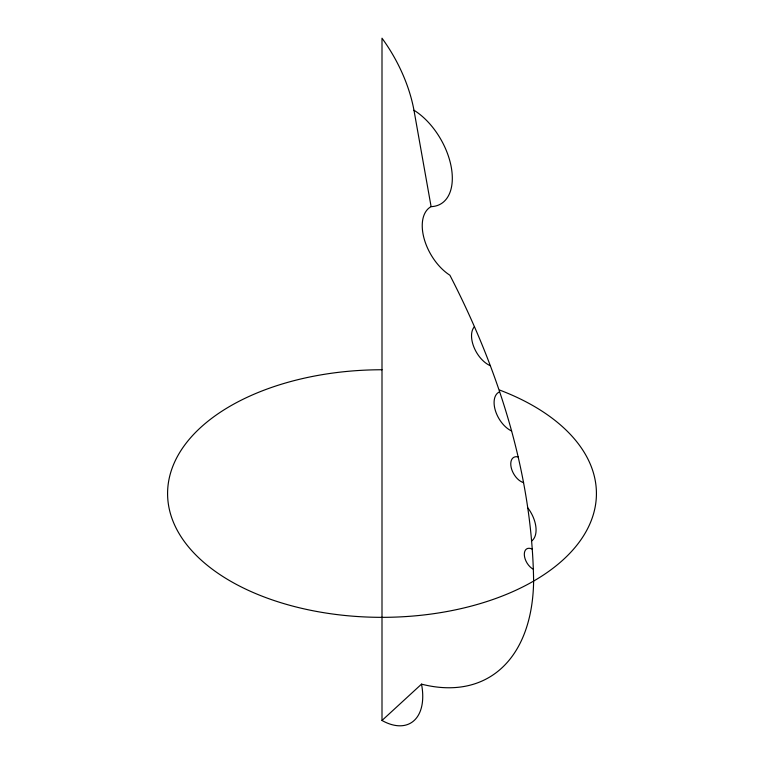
<?xml version="1.0" encoding="UTF-8"?>
<svg xmlns="http://www.w3.org/2000/svg" width="764" height="764" viewBox="0 0 764 764"><rect width="100%" height="100%" fill="white"/><g stroke="black" fill="none" stroke-linecap="round" stroke-linejoin="round"><path stroke-width="1.15" d="M382 720.481L421.518 684.143A216.795 125.172 60 0 0 533.616 581.079C532.183 474.091 498.625 369.69 449.891 275.221A41.189 23.779 60 0 1 424.096 238.569A41.189 23.779 60 0 1 431.106 206.633A56.23 32.47 60 0 0 451.314 167.44A56.23 32.47 60 0 0 413.964 110.236A110.704 63.918 60 0 0 382 38.2L382 720.481A58.36 33.692 60 0 0 421.518 684.143M413.964 110.236L431.106 206.633M499.646 390.06A214.417 123.787 0 0 1 513.465 591.346A214.417 123.787 0 0 1 179.158 533.664A214.417 123.787 0 0 1 382 369.757M533.253 569.18A11.938 6.895 60 0 1 524.324 554.874A11.938 6.895 60 0 1 532.25 549.144M527.876 507.964A25.136 14.516 60 0 1 531.61 541.007M490.268 365.689A23.512 13.571 60 0 1 473.938 347.181A23.512 13.571 60 0 1 474.501 326.591M511.622 431.011A22.548 13.017 60 0 1 495.397 410.631A22.548 13.017 60 0 1 499.56 391.846M523.607 482.619A14.335 8.27 60 0 1 511.135 467.272A14.335 8.27 60 0 1 518.183 456.939"/></g></svg>
